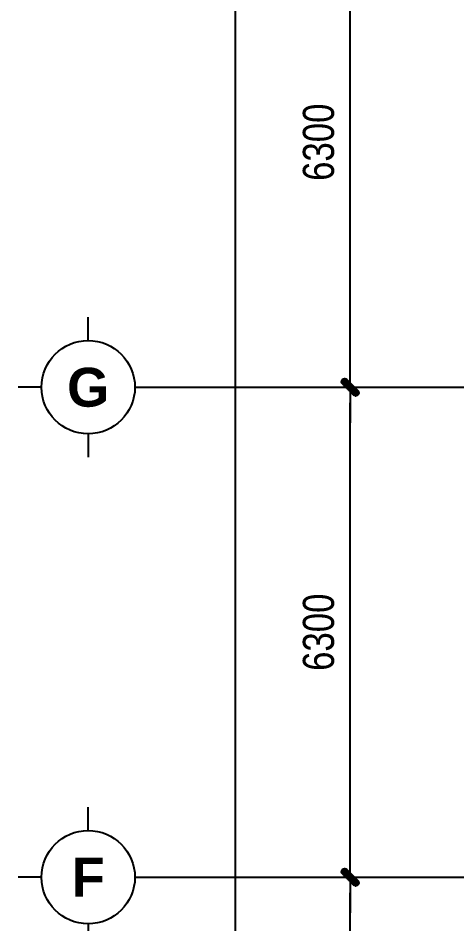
# Model space of a CAD drawing. Header units: millimetres. Extents: x -1030105 to 906887, y -616134 to 1220667.
# Drawn here: x -112543 to -106907, y 535495 to 547140 of the extents above; entities that cross this region are included whole.
import ezdxf
from ezdxf.enums import TextEntityAlignment as Align

# ---------------------------------------------------------------- set-up
doc = ezdxf.new("R2010")
doc.units = ezdxf.units.MM
doc.header["$MEASUREMENT"] = 0
doc.linetypes.add('CENTER', pattern=[2, 1.25, -0.25, 0.25, -0.25])
doc.layers.get('Defpoints').update_dxf_attribs({"color": 1})
doc.styles.add('Arial_Bold', font='arialbd.ttf')
doc.styles.add('Dim', font='arial.ttf', dxfattribs={"width": 0.8})
doc.dimstyles.new('DIM1-200', dxfattribs={"dimscale": 200, "dimtxt": 2, "dimasz": 1, "dimexe": 2, "dimexo": 2, "dimgap": 1, "dimtad": 1, "dimdec": 0, "dimzin": 0, "dimdsep": 46, "dimtxsty": 'Dim', "dimblk1": 'TICK', "dimblk2": 'TICK', "dimsah": 1, "dimcen": 0.5, "dimclrd": 256, "dimclre": 256, "dimclrt": 3, "dimadec": 0, "dimazin": 0, "dimtfac": 1, "dimtdec": 0, "dimtix": 1, "dimtmove": 2, "dimatfit": 3, "dimldrblk": 'TICK', "dimfxl": 5, "dimfxlon": 1, "dimtolj": 1, "dimtzin": 0, "dimarcsym": 1})

# ---------------------------------------------------------------- blocks, each defined once
blk = doc.blocks.new('*X1434')
at = {"color": 0}
for p, q in [((1.119, 0.625), (1.562, 0.625)), ((1.125, 0.126), (1.125, 0.631)), ((1.182, 0.688), (1.54, 0.688)), ((1.188, 0.128), (1.188, 0.693)), ((1.247, 0.75), (1.484, 0.75)), ((1.25, 0.19), (1.25, 0.752)), ((1.312, 0.253), (1.312, 0.782)), ((1.375, 0.315), (1.375, 0.789)), ((1.438, 0.378), (1.438, 0.775)), ((1.5, 0.44), (1.5, 0.737)), ((1.562, 0.553), (1.562, 0.624)), ((0.498, 0), (1.06, 0)), ((0.5, -0.233), (0.5, 0.003)), ((0.557, 0.062), (1.122, 0.062)), ((0.562, -0.289), (0.562, 0.068)), ((0.619, 0.125), (1.126, 0.125)), ((0.625, -0.312), (0.625, 0.131)), ((0.682, 0.188), (1.063, 0.188)), ((0.688, -0.313), (0.688, 0.193)), ((0.744, 0.25), (1.001, 0.25)), ((0.75, -0.295), (0.75, 0.256)), ((0.807, 0.312), (0.938, 0.312)), ((0.812, -0.247), (0.812, 0.318)), ((0.869, 0.375), (0.876, 0.375)), ((0.875, 0.376), (0.875, 0.381)), ((0.875, -0.185), (0.875, 0.376)), ((0.876, 0.375), (1.435, 0.375)), ((0.932, 0.438), (1.497, 0.438)), ((0.938, 0.313), (0.938, 0.443)), ((0.938, -0.122), (0.938, 0.313)), ((0.938, 0.312), (1.372, 0.312)), ((0.994, 0.5), (1.545, 0.5)), ((1, 0.251), (1, 0.506)), ((1, -0.06), (1, 0.251)), ((1.001, 0.25), (1.31, 0.25)), ((1.057, 0.562), (1.564, 0.562)), ((1.062, 0.188), (1.062, 0.568)), ((1.062, 0.003), (1.062, 0.188)), ((1.063, 0.188), (1.247, 0.188)), ((1.125, 0.065), (1.125, 0.126)), ((1.126, 0.125), (1.185, 0.125)), ((0.462, -0.125), (0.935, -0.125)), ((0.469, -0.062), (0.997, -0.062)), ((0.475, -0.188), (0.872, -0.188)), ((0.514, -0.25), (0.81, -0.25)), ((0.63, -0.312), (0.694, -0.312))]:
    blk.add_line(p, q, dxfattribs=at)
blk = doc.blocks.new('TICK')
for p, q in [((-0.283, 0), (-1.283, 0)), ((0.283, 0), (2.283, 0))]:
    blk.add_line(p, q)
at = {"color": 5}
blk.add_lwpolyline([(-0.211, -0.493, -1), (-0.493, -0.211), (0.211, 0.493, -1), (0.493, 0.211)], format="xyb", close=True, dxfattribs=at)
blk.add_blockref('*X1434', (-1.014, -0.237), dxfattribs=at)
blk = doc.blocks.new('*D1478')
at = {"lineweight": -2, "transparency": 16777216}
for p, q in [((-7289, 31500), (-6289, 31500)), ((-6689, 25400), (-6689, 31300)), ((-7289, 25200), (-6289, 25200))]:
    blk.add_line(p, q, dxfattribs=at)
at = {"layer": 'Defpoints', "color": 0, "transparency": 16777216}
for p in [(-7689, 31500), (-6689, 31500), (-7689, 25200)]:
    blk.add_point(p, dxfattribs=at)
at = {"lineweight": -2, "transparency": 16777216, "xscale": 200, "yscale": 200, "zscale": 200}
for p, rotation in [((-6689, 31500), 90), ((-6689, 25200), 270)]:
    blk.add_blockref('TICK', p, dxfattribs=dict(at, rotation=rotation))
at = {"color": 3, "transparency": 16777216, "insert": (-7093, 28350), "char_height": 400, "attachment_point": 5, "rotation": 90, "style": 'Dim'}
blk.add_mtext('\\A1;6300', dxfattribs=at)
blk = doc.blocks.new('*D1479')
at = {"lineweight": -2, "transparency": 16777216}
for p, q in [((-7289, 37800), (-6289, 37800)), ((-6689, 31700), (-6689, 37600)), ((-7289, 31500), (-6289, 31500))]:
    blk.add_line(p, q, dxfattribs=at)
at = {"layer": 'Defpoints', "color": 0, "transparency": 16777216}
for p in [(-7689, 37800), (-6689, 37800), (-7689, 31500)]:
    blk.add_point(p, dxfattribs=at)
at = {"lineweight": -2, "transparency": 16777216, "xscale": 200, "yscale": 200, "zscale": 200}
for p, rotation in [((-6689, 37800), 90), ((-6689, 31500), 270)]:
    blk.add_blockref('TICK', p, dxfattribs=dict(at, rotation=rotation))
at = {"color": 3, "transparency": 16777216, "insert": (-7093, 34650), "char_height": 400, "attachment_point": 5, "rotation": 90, "style": 'Dim'}
blk.add_mtext('\\A1;6300', dxfattribs=at)
blk = doc.blocks.new('*D1480')
at = {"lineweight": -2, "transparency": 16777216}
for p, q in [((-7165, 56700), (-8565, 56700)), ((-8165, 56500), (-8165, 200)), ((-7165, 0), (-8565, 0))]:
    blk.add_line(p, q, dxfattribs=at)
at = {"layer": 'Defpoints', "color": 0, "transparency": 16777216}
for p in [(-4824, 56700), (-8165, 0), (-4824, 0)]:
    blk.add_point(p, dxfattribs=at)
at = {"lineweight": -2, "transparency": 16777216, "xscale": 200, "yscale": 200, "zscale": 200}
for p, rotation in [((-8165, 56700), 90), ((-8165, 0), 270)]:
    blk.add_blockref('TICK', p, dxfattribs=dict(at, rotation=rotation))
at = {"color": 3, "transparency": 16777216, "insert": (-8569, 28350), "char_height": 400, "attachment_point": 5, "rotation": 90, "style": 'Dim'}
blk.add_mtext('\\A1;56700', dxfattribs=at)
blk = doc.blocks.new('*D1481')
at = {"lineweight": -2, "transparency": 16777216}
for p, q in [((-7289, 44100), (-6289, 44100)), ((-6689, 38000), (-6689, 43900)), ((-7289, 37800), (-6289, 37800))]:
    blk.add_line(p, q, dxfattribs=at)
at = {"layer": 'Defpoints', "color": 0, "transparency": 16777216}
for p in [(-7689, 44100), (-6689, 44100), (-7689, 37800)]:
    blk.add_point(p, dxfattribs=at)
at = {"lineweight": -2, "transparency": 16777216, "xscale": 200, "yscale": 200, "zscale": 200}
for p, rotation in [((-6689, 44100), 90), ((-6689, 37800), 270)]:
    blk.add_blockref('TICK', p, dxfattribs=dict(at, rotation=rotation))
at = {"color": 3, "transparency": 16777216, "insert": (-7093, 40950), "char_height": 400, "attachment_point": 5, "rotation": 90, "style": 'Dim'}
blk.add_mtext('\\A1;6300', dxfattribs=at)
blk = doc.blocks.new('*U1486')
for p, q in [((-6401.948, 7814.818), (-6401.948, 7816.318)), ((-6404.948, 7811.818), (-6406.448, 7811.818)), ((-6398.948, 7811.818), (-6392.643, 7811.818)), ((-6401.948, 7808.818), (-6401.948, 7807.318))]:
    blk.add_line(p, q)
at = {"color": 8, "linetype": 'CENTER', "ltscale": 500}
blk.add_line((-6392.643, 7811.818), (-6055.483, 7811.818), dxfattribs=at)
blk.add_circle((-6401.948, 7811.818), 3)
at = {"style": 'Arial_Bold'}
blk.add_attdef('TRUC', text='', height=2.5, dxfattribs=at).set_placement((-6401.948, 7811.818), align=Align.MIDDLE_CENTER)
blk = doc.blocks.new('TRỤC')
at = {"color": 0, "xscale": 199.9999999999901, "yscale": 199.9999999999901, "zscale": 199.9999999999901}
for p, values in [((1270336.3, -1524563.5), {'TRUC': 'G'}), ((1270336.3, -1530863.5), {'TRUC': 'F'})]:
    blk.add_blockref('*U1486', p, dxfattribs=at).add_auto_attribs(values)
at = {"color": 0}
for base, p1, p2, picture, middle in [((-8164.8, 0), (-4823.9, 56700), (-4823.9, 0), '*D1480', (-8569, 28350)), ((-6688.8, 44100), (-7688.8, 37800), (-7688.8, 44100), '*D1481', (-7093.1, 40950)), ((-6688.8, 37800), (-7688.8, 31500), (-7688.8, 37800), '*D1479', (-7093.1, 34650)), ((-6688.8, 31500), (-7688.8, 25200), (-7688.8, 31500), '*D1478', (-7093.1, 28350))]:
    dim = blk.add_linear_dim(base=base, p1=p1, p2=p2, angle=90, dimstyle='DIM1-200', dxfattribs=at)
    dim.commit()
    dim.dimension.update_dxf_attribs({"geometry": picture, "text_midpoint": middle})
blk = doc.blocks.new('KIẾN TRÚC')
at = {"color": 3}
blk.add_blockref('TRỤC', (5189, 8718), dxfattribs=at)

msp = doc.modelspace()

# ---------------------------------------------------------------- block references
at = {"color": 3}
msp.add_blockref('KIẾN TRÚC', (-106778.5, 495876.5), dxfattribs=at)

doc.saveas('drawing.dxf')
